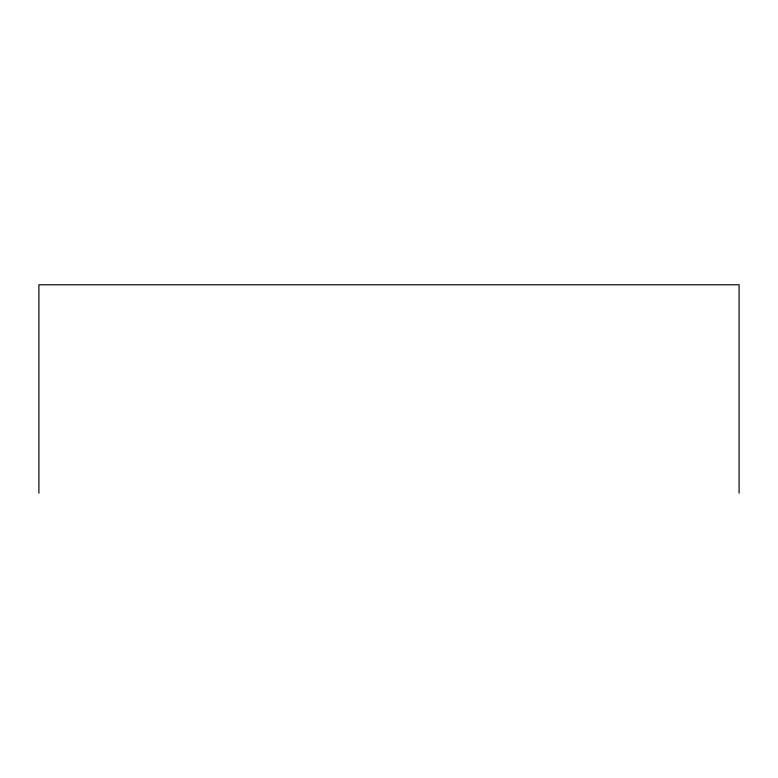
<?xml version="1.0" encoding="UTF-8"?>
<svg xmlns="http://www.w3.org/2000/svg" width="778" height="778" viewBox="0 0 778 778"><rect width="100%" height="100%" fill="white"/><g stroke="black" fill="none" stroke-linecap="round" stroke-linejoin="round"><path stroke-width="1.17" d="M739.1 493.223L739.1 284.777L38.9 284.777L38.9 493.223"/></g></svg>
